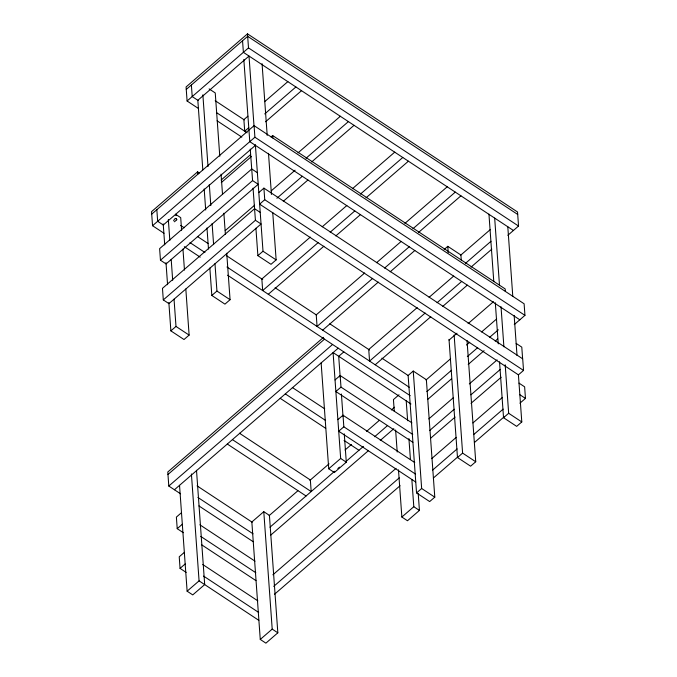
<?xml version="1.0" encoding="UTF-8"?>
<svg xmlns="http://www.w3.org/2000/svg" width="677" height="677" viewBox="0 0 677 677"><rect width="100%" height="100%" fill="white"/><g stroke="black" fill="none" stroke-linecap="round" stroke-linejoin="round"><path stroke-width="1.02" d="M176.045 218.747C177.729 222.462 176.206 214.668 173.591 220.846M176.815 219.729L174.429 221.794M507.826 235.308L518.54 226.042L517.533 211.986L247.494 33.85L186.082 86.944L187.089 101L198.556 108.565M186.26 89.423L247.672 36.33L517.71 214.465M187.089 101L248.501 47.906L247.494 33.85M247.884 116.182L243.881 119.634L244.71 131.211L248.713 127.758M264.673 101.66L287.869 81.612M199.309 172.965L197.599 171.84L151.538 211.656L152.545 225.712L164.02 233.286M264.707 113.931L295.891 86.969M151.716 214.135L254.078 125.651L524.116 303.787L524.946 315.364L514.266 324.596M265.536 121.792L301.519 90.684M152.545 225.712L254.907 137.228L254.078 125.651M163.292 225.001L255.415 145.369M221.108 180.099L250.448 154.737M271.062 136.915L272.653 135.544L505.186 288.935L505.364 291.415M221.286 182.578L251.421 156.531M252.58 180.581L258.208 184.288L166.077 263.928L160.457 260.213L252.58 180.581L250.245 149.109M297.99 152.892L340.37 116.249M258.8 192.564L263.912 188.138L522.703 358.844L523.533 370.429L518.413 374.846L259.63 204.141L264.741 199.715L263.912 188.138M306.021 158.249L348.401 121.606M225.221 230.62L254.611 205.216M271.291 190.804L295.113 170.206M311.64 161.955L354.029 125.321M276.885 198.259L302.297 176.291M255.424 220.279L261.051 223.985L168.928 303.626L163.301 299.911L255.424 220.279L253.046 188.138M283.299 201.289L307.925 180.006M185.82 288.961L189.12 335.098L184.009 339.524L170.875 330.867L175.995 326.441L174.04 299.175M226.736 253.291L230.07 299.708L224.95 304.134L211.825 295.468L216.936 291.051L214.973 263.615M272.729 212.417L276.131 259.892L271.012 264.309L257.886 255.652L263.006 251.226L255.364 144.683M352.37 188.765L394.759 152.122M310.294 237.111L261.847 278.983L262.676 290.568L318.275 242.51M322.21 226.812L346.827 205.529M360.401 194.121L402.781 157.479M366.029 197.828L408.409 161.194M330.181 232.211L354.799 210.928M268.304 294.275L323.894 246.216M335.809 235.926L360.426 214.643M404.88 223.402L447.26 186.759M412.911 228.758L455.291 192.116M364.675 272.983L316.235 314.864L317.064 326.441L372.655 278.382M376.59 262.684L401.207 241.401M418.53 232.465L460.919 195.831M384.57 268.084L409.187 246.8M322.684 330.148L378.282 282.097M390.189 271.799L414.815 250.515M323.572 337.315L167.786 471.987L168.793 486.044L180.547 493.795M167.964 474.467L324.554 339.109M168.793 486.044L332.568 344.475M444.12 249.5L447.776 246.335L460.91 254.992L461.282 260.273M174.421 489.759L338.195 348.181M343.823 351.896L338.703 356.314L340.201 377.241M460.588 255.271L490.173 229.698M465.412 263.395L491.003 241.274M417.184 307.62L368.737 349.501L369.566 361.078L425.164 313.019M429.1 297.321L453.717 276.038M181.495 512.675L176.384 517.101L177.213 528.678L183.34 532.723M335.039 379.949L340.159 375.523L411.921 422.863M471.04 267.102L491.832 249.136M437.071 302.721L461.697 281.437M177.213 528.678L182.325 524.252M340.159 375.523L340.988 387.109L335.868 391.526L412.877 442.326M375.193 364.785L430.784 316.734M442.699 306.436L467.316 285.152M184.347 552.373L179.227 556.799L180.057 568.375L186.183 572.42M337.882 419.647L343.002 415.221L414.764 462.56M180.057 568.375L185.176 563.949M343.002 415.221L343.831 426.806L338.712 431.224L415.729 482.032M413.241 371.055L408.121 375.473L416.541 492.915L429.667 501.572L434.786 497.155L426.366 379.712L413.241 371.055L421.653 488.489L434.786 497.155M449.063 340.082L456.992 333.228M468.095 323.631L493.465 301.697M263.785 511.677L251.844 522.001L260.264 639.435L265.892 643.15L277.832 632.826L269.412 515.383L263.785 511.677L272.205 629.119L277.832 632.826M399.015 394.776L393.439 399.599L394.268 411.134M269.133 515.629L297.888 490.766M309.871 480.408L329.047 463.838M345.025 450.019L351.414 444.501M366.595 431.376L379.382 420.324M391.365 409.966L394.556 407.207M426.011 380.017L450.628 358.734M466.512 345.008L469.694 342.257M481.601 331.958L496.69 318.918M196.499 470.287L204.691 584.581L192.75 594.905L187.123 591.19L199.072 580.874L191.405 473.917M344.263 433.864L346.294 462.179L334.353 472.504L328.726 468.789L340.666 458.464L333.076 352.565L410.964 403.983M269.962 527.205L334.666 471.268M337.865 468.509L339.465 467.13M345.854 461.604L363.431 446.405M374.618 436.741L387.396 425.689M426.84 391.594L451.457 370.311M467.342 356.584L477.666 347.656M489.581 337.358L498.314 329.809M270.792 535.067L368.254 450.806M380.246 440.448L393.819 428.71M427.703 399.422L451.525 378.832M468.205 364.412L484.089 350.686M495.209 341.073L497.587 339.008M428.803 418.936L453.421 397.653M469.305 383.927L497.104 359.902M429.633 430.521L454.25 409.238M470.93 394.818L500.311 369.422M430.496 438.349L455.113 417.066M470.997 403.34L501.175 377.25M272.882 574.807L396.028 468.349M273.711 586.384L399.261 477.852M274.532 594.237L400.09 485.714M431.647 458.634L456.264 437.359M472.944 422.939L502.326 397.534M432.476 470.219L457.093 448.936M473.773 434.516L503.155 409.12M433.339 478.047L457.957 456.763M474.636 442.343L504.018 416.947M519.902 403.213L525.462 398.414L524.633 386.829L519.005 383.123M416.541 492.915L421.653 488.489M467.028 340.446L475.728 461.756L470.608 466.182L457.483 457.525L462.603 453.099L454.132 334.946M518.387 374.466L521.789 421.94L516.669 426.366L503.544 417.709L508.664 413.283L505.186 364.759M260.264 639.435L272.205 629.119M418.225 493.643L419.427 510.424L407.486 520.748L401.859 517.033L413.799 506.709L411.844 479.451M248.501 47.906L518.54 226.042M513.42 230.468L243.382 52.332L242.552 40.755M209.117 88.899L215.244 92.944L219.78 156.235M215.201 100.712L244.321 119.922M254.907 137.228L524.946 315.364M198.133 100.484L192.209 96.574L191.379 84.997M216.589 112.661L247.122 132.802M519.826 319.789L249.788 141.654L243.822 59.441M217.089 120.794L241.799 137.093M257.37 172.711L251.751 168.996L159.62 248.637L160.457 260.213M516.162 343.425L521.789 347.132L522.619 358.708M264.741 199.715L523.533 370.429M260.222 212.409L254.594 208.702L162.472 288.334L163.301 299.911M519.834 394.699L525.462 398.414M263.006 251.226L276.131 259.892M508.664 413.283L521.789 421.94M175.453 214.194L180.708 217.655L181.605 230.239M180.657 225.433L184.195 227.76M197.43 236.493L208.017 243.475M226.55 255.703L262.735 279.567M275.082 287.717L316.565 315.076M329.801 323.809L369.515 350.009M381.862 358.158L408.341 375.625M163.589 225.204L157.665 221.294L156.836 209.709M189.975 242.603L204.936 252.479M226.956 267L409.213 387.227M184.313 246.673L200.197 257.15M227.557 275.2L410.228 395.698M216.936 291.051L230.07 299.708M462.603 453.099L475.728 461.756M340.988 387.109L412.75 434.439M292.354 387.515L324.74 408.874M343.831 426.806L415.593 474.137M285.313 393.896L325.569 420.451M175.995 326.441L189.12 335.098M280.193 398.321L325.696 428.338M344.077 440.465L358.954 450.281M340.666 458.464L346.294 462.179M413.799 506.709L419.427 510.424M239.472 433.229L310.354 479.993L311.183 491.57L232.423 439.618M227.303 444.036L306.072 495.996M197.083 485.874L252.216 522.246M197.912 497.451L253.046 533.823M198.928 505.922L253.181 541.71M199.876 524.802L255.009 561.165M200.705 536.379L255.838 572.75M201.712 544.841L255.974 580.638M202.719 564.5L257.852 600.863M203.549 576.076L258.682 612.448M199.072 580.874L258.817 620.335M507.801 226.778L512.794 296.408M514.148 315.397L517.025 355.484M494.675 218.121L499.516 285.635M501.022 306.732L503.9 346.819M488.946 214.11L493.787 281.624M495.302 302.721L498.255 343.865M499.533 361.797L503.544 417.709M447.776 246.335L448.233 252.665M449.012 339.372L457.483 457.525M406.208 400.809L407.639 420.73M408.916 438.552L410.423 459.531M395.622 430.005L397.204 452.024M398.482 469.846L401.859 517.033M341.411 394.022L342.985 416.042M321.135 362.889L328.726 468.789M272.653 135.544L272.831 138.023M262.067 63.672L267.203 135.408M268.49 153.34L271.443 194.485M254.078 126.751L249.009 56.073L197.828 100.289L202.821 169.935M255.914 228.225L257.886 255.652M221.066 174.175L222.505 194.214M223.867 213.204L225.382 234.301M202.872 94.831L208.017 166.567M209.303 184.499L210.818 205.596M212.104 223.528L213.61 244.634M204.183 188.925L205.698 210.022M206.984 227.954L208.491 249.051M209.853 268.041L211.825 295.468M197.599 171.84L197.777 174.319M182.959 249.119L184.466 270.089M168.328 219.483L169.834 240.453M171.188 259.333L172.686 280.303M163.208 223.909L164.714 244.879M165.992 262.71L167.574 284.729M168.852 302.551L170.875 330.867M179.532 485.291L187.123 591.19M175.639 214.711L176.519 215.591L175.639 214.711"/></g></svg>
